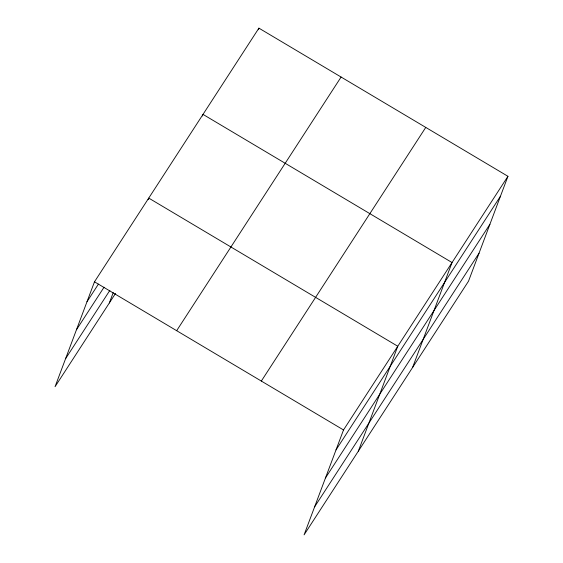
<?xml version="1.0" encoding="UTF-8"?>
<svg xmlns="http://www.w3.org/2000/svg" width="563" height="563" viewBox="0 0 563 563"><rect width="100%" height="100%" fill="white"/><g stroke="black" fill="none" stroke-linecap="round" stroke-linejoin="round"><path stroke-width="0.84" d="M507.946 176.303L343.514 429.956L304.09 534.85L468.515 281.197L507.946 176.303L258.91 28.15L94.485 281.803L55.054 386.697L115.506 293.45M109.321 302.993L113.233 292.577M148.146 199.689L148.745 198.099L397.774 346.252L358.349 451.146M202.406 115.985L203.004 114.388L452.04 262.541L412.609 367.442M258.311 29.748L258.91 28.15M86.983 301.754L98.405 284.132M76.448 329.784L104.056 287.2M65.59 358.666L109.855 290.381M176.662 330.692L341.094 77.04M261.338 381.06L425.762 127.414M336.012 449.907L500.444 196.255M325.477 477.938L489.909 224.285M314.626 506.82L479.05 253.167M94.485 281.803L343.514 429.956"/></g></svg>
